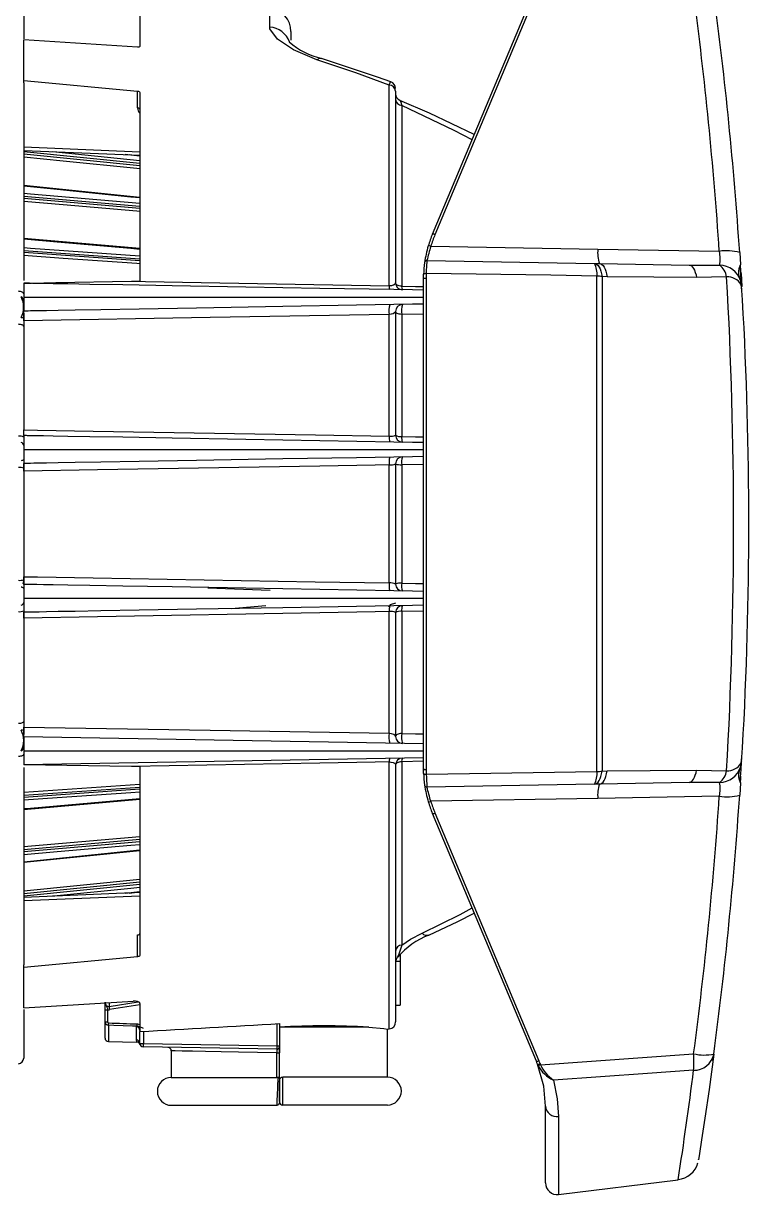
# Model space of a CAD drawing. Extents: x 6 to 134, y 1 to 99.
# Drawn here: x 105.5 to 108.6, y 42.41 to 47.44 of the extents above; entities that cross this region are included whole.
import ezdxf

# ---------------------------------------------------------------- set-up
doc = ezdxf.new("R2010")
doc.units = 0
doc.header["$MEASUREMENT"] = 0
doc.layers.add('OBJECT', color=7, linetype='CONTINUOUS')

msp = doc.modelspace()

# ---------------------------------------------------------------- linework, layer by layer
at = {"layer": 'OBJECT'}
for p, q in [((105.5031, 47.5785), (105.5031, 47.3762)), ((107.2621, 46.5369), (107.7092, 47.6027)), ((107.7196, 47.6), (107.2725, 46.5343)), ((106.0031, 47.5563), (106.0031, 47.3448)), ((106.5619, 47.4276), (106.5619, 47.5074)), ((105.5031, 47.1975), (105.5031, 47.3721)), ((105.9934, 47.3413), (105.5031, 47.3721)), ((106.6531, 47.4078), (106.6531, 47.3708)), ((105.5031, 47.1975), (105.9934, 47.1517)), ((105.5031, 47.187), (105.5031, 47.1975)), ((105.5031, 47.187), (105.5031, 46.3371)), ((107.0758, 46.314), (107.0758, 47.1779)), ((105.9934, 47.0793), (105.9934, 47.1517)), ((106.0031, 47.1452), (106.0031, 46.3343)), ((107.1031, 47.1519), (107.1031, 46.3272)), ((107.1295, 47.0905), (107.1295, 46.3127)), ((105.5031, 46.9118), (106.0031, 46.891)), ((105.5031, 46.8968), (106.0031, 46.876)), ((106.0031, 46.84), (105.5031, 46.8903)), ((105.5031, 46.8817), (106.0031, 46.8315)), ((105.6269, 46.8917), (106.0031, 46.8538)), ((106.0031, 46.8728), (105.9572, 46.8779)), ((106.0031, 46.6947), (105.5031, 46.7453)), ((106.0031, 46.6555), (105.5031, 46.6989)), ((105.5031, 46.6914), (106.0031, 46.648)), ((106.0031, 46.4743), (105.5031, 46.518)), ((106.0031, 46.4296), (105.5031, 46.4647)), ((105.5031, 46.4584), (106.0031, 46.4233)), ((107.2547, 46.4843), (107.9738, 46.4718)), ((107.9738, 46.4718), (108.4963, 46.4627)), ((108.5839, 46.4573), (108.5874, 46.4043)), ((107.2383, 46.4232), (107.9592, 46.4106)), ((107.9592, 46.4106), (107.9811, 46.4103)), ((107.9811, 46.4103), (108.3659, 46.4036)), ((108.3659, 46.4036), (108.4978, 46.4032)), ((108.5874, 46.404), (108.5874, 46.4045)), ((107.2231, 46.3435), (107.2236, 46.364)), ((107.2348, 46.368), (107.2344, 46.3479)), ((107.9697, 44.2246), (107.9697, 46.3564)), ((107.992, 46.3539), (107.992, 44.2271)), ((108.0139, 46.3537), (107.992, 46.3539)), ((108.5278, 46.3534), (108.3987, 46.3496)), ((105.5031, 46.3256), (105.5031, 46.2656)), ((105.9676, 46.3337), (106.0031, 46.3343)), ((107.2231, 44.2375), (107.2231, 46.3435)), ((107.2344, 46.3479), (107.2344, 44.2331)), ((108.591, 46.3205), (108.5882, 46.3368)), ((108.5931, 46.2948), (108.591, 46.3205)), ((108.5921, 46.3106), (108.5921, 46.3112)), ((108.5927, 46.3014), (108.5921, 46.3106)), ((108.5931, 46.311), (108.5931, 46.3116)), ((105.5031, 46.2801), (105.5031, 46.2504)), ((105.5031, 46.2656), (105.5031, 46.2056)), ((105.5031, 46.2656), (107.2231, 46.2656)), ((105.5048, 46.2536), (105.5031, 46.2537)), ((108.5931, 46.2944), (108.5931, 46.2948)), ((108.5931, 46.2948), (108.5931, 46.2944)), ((108.5931, 46.2948), (108.5931, 46.2948)), ((108.5964, 46.254), (108.5931, 46.2944)), ((108.5931, 46.2944), (108.5931, 46.2944)), ((105.5031, 46.1643), (105.5031, 46.2056)), ((107.1031, 46.2041), (107.1031, 45.6716)), ((105.5031, 46.1764), (105.5021, 46.1764)), ((105.5031, 46.1968), (105.5031, 46.1785)), ((105.5031, 46.1785), (105.5031, 46.1397)), ((105.5031, 46.1643), (105.5031, 45.6947)), ((107.0758, 45.6673), (107.0758, 46.1907)), ((107.2231, 46.1929), (107.1295, 46.1913)), ((107.1295, 46.1913), (107.1295, 45.6662)), ((105.5031, 45.67), (105.5031, 45.6947)), ((105.5031, 45.67), (105.5031, 45.61)), ((105.5031, 45.61), (105.5031, 45.55)), ((105.5031, 45.61), (107.2231, 45.61)), ((105.5031, 45.55), (105.5031, 45.5299)), ((105.5031, 45.5171), (105.5031, 45.55)), ((107.1031, 45.5484), (107.1031, 45.0316)), ((107.2231, 45.5464), (107.1295, 45.5448)), ((107.1295, 45.5448), (107.1295, 45.0351)), ((105.5031, 45.5299), (105.5031, 45.5172)), ((105.5031, 45.5171), (105.5031, 45.0629)), ((107.0758, 45.036), (107.0758, 45.544)), ((105.5031, 45.0629), (105.5031, 45.0501)), ((105.5031, 45.03), (105.5031, 45.0629)), ((105.5031, 45.0501), (105.5031, 45.03)), ((105.5031, 45.03), (105.5031, 44.97)), ((106.5631, 45.0037), (106.2957, 45.013)), ((105.5031, 44.97), (105.5031, 44.91)), ((105.5031, 44.97), (107.2231, 44.97)), ((105.5031, 44.9619), (105.5031, 44.9519)), ((105.5031, 44.9167), (105.5031, 44.8848)), ((105.5031, 44.8853), (105.5031, 44.91)), ((106.3954, 44.9256), (106.5452, 44.9386)), ((107.0758, 44.3893), (107.0758, 44.9127)), ((107.1031, 44.9084), (107.1031, 44.3759)), ((107.2231, 44.9154), (107.1295, 44.9138)), ((107.1295, 44.9138), (107.1295, 44.3887)), ((105.5031, 44.8853), (105.5031, 44.4157)), ((105.5031, 44.4403), (105.5031, 44.4015)), ((105.5021, 44.4036), (105.5031, 44.4036)), ((105.5031, 44.3744), (105.5031, 44.4157)), ((105.5031, 44.4015), (105.5031, 44.3836)), ((107.2231, 44.3444), (105.5031, 44.3744)), ((105.5031, 44.3744), (105.5031, 44.3144)), ((105.5031, 44.3296), (105.5031, 44.3144)), ((105.5031, 44.3144), (105.5031, 44.2544)), ((105.5031, 44.3144), (107.2231, 44.3144)), ((108.591, 44.2604), (108.5931, 44.2862)), ((108.5931, 44.2866), (108.5964, 44.327)), ((108.5931, 44.2866), (108.5931, 44.2862)), ((107.2231, 44.2844), (105.5031, 44.2544)), ((105.9676, 44.2463), (105.5031, 44.2544)), ((105.5031, 44.2421), (105.5031, 43.393)), ((106.0031, 44.2457), (105.9676, 44.2463)), ((106.0031, 44.2457), (106.0031, 43.4348)), ((107.0758, 43.1176), (107.0758, 44.266)), ((107.1031, 44.2528), (107.1031, 43.1475)), ((107.2231, 44.2689), (107.1295, 44.2673)), ((107.1295, 44.2673), (107.1295, 43.4784)), ((107.2236, 44.217), (107.2231, 44.2375)), ((108.5882, 44.2442), (108.591, 44.2604)), ((108.5921, 44.2704), (108.5927, 44.2796)), ((108.5921, 44.2698), (108.5921, 44.2748)), ((108.5921, 44.2698), (108.5921, 44.2704)), ((108.5931, 44.2694), (108.5931, 44.27)), ((107.2344, 44.2331), (107.2348, 44.213)), ((107.992, 44.2271), (108.0139, 44.2273)), ((108.3987, 44.2314), (108.5278, 44.2276)), ((108.5868, 44.1839), (108.5881, 44.2047)), ((108.589, 44.2026), (108.5892, 44.2047)), ((105.5031, 44.1357), (106.0031, 44.1708)), ((106.0031, 44.1567), (105.5031, 44.1216)), ((105.5031, 44.1153), (106.0031, 44.1504)), ((107.9592, 44.1703), (107.2383, 44.1578)), ((107.9811, 44.1707), (107.9592, 44.1703)), ((108.3659, 44.1774), (107.9811, 44.1707)), ((108.4978, 44.1778), (108.3659, 44.1774)), ((108.5874, 44.1771), (108.5874, 44.1767)), ((108.5874, 44.1765), (108.5874, 44.1769)), ((105.5031, 44.062), (106.0031, 44.1057)), ((107.9738, 44.1092), (107.2547, 44.0967)), ((108.4963, 44.1183), (107.9738, 44.1092)), ((107.7092, 42.9783), (107.2621, 44.0441)), ((107.2725, 44.0467), (107.7196, 42.981)), ((105.5031, 43.9028), (106.0031, 43.9461)), ((106.0031, 43.932), (105.5031, 43.8886)), ((105.5031, 43.8811), (106.0031, 43.9245)), ((105.5031, 43.8347), (106.0031, 43.8853)), ((105.5031, 43.712), (106.0031, 43.7623)), ((106.0031, 43.7485), (105.5031, 43.6983)), ((105.5031, 43.6897), (106.0031, 43.74)), ((106.0031, 43.704), (105.5031, 43.6831)), ((106.0031, 43.689), (105.5031, 43.6682)), ((105.9391, 43.7013), (106.0031, 43.7085)), ((105.9574, 43.7021), (106.0031, 43.7072)), ((105.9934, 43.4283), (105.9934, 43.522)), ((107.1231, 43.4375), (107.1231, 43.4075)), ((105.9934, 43.4283), (105.5031, 43.3825)), ((105.5031, 43.3825), (105.5031, 43.393)), ((105.5031, 43.2079), (105.5031, 43.3825)), ((107.1231, 43.4075), (107.1033, 43.4075)), ((107.111, 43.4277), (107.1098, 43.4256)), ((107.1231, 43.4075), (107.1231, 43.22)), ((105.5031, 43.2079), (105.9741, 43.2375)), ((105.8531, 43.2004), (105.8531, 43.233)), ((105.8707, 43.2143), (105.9962, 43.2343)), ((105.8707, 43.231), (105.8707, 43.2143)), ((106.0031, 43.2271), (106.0031, 43.1059)), ((105.5031, 43.2016), (105.5031, 42.9921)), ((105.8531, 43.2004), (105.8638, 43.2004)), ((105.8531, 43.1486), (105.8531, 43.2004)), ((105.8638, 43.2004), (105.8638, 43.1486)), ((106.0031, 43.2214), (105.8722, 43.2005)), ((107.1031, 43.22), (107.1231, 43.22)), ((105.8531, 43.1486), (105.8638, 43.1486)), ((105.8531, 43.078), (105.8531, 43.1486)), ((105.8679, 43.1337), (105.8679, 43.063)), ((106.5938, 43.0451), (106.5938, 43.1403)), ((106.6031, 43.1409), (106.6031, 43.1336)), ((106.6031, 43.1336), (106.6031, 43.0451)), ((105.9884, 43.0701), (105.9884, 43.1261)), ((106.0031, 43.0552), (106.0031, 43.1059)), ((106.0191, 43.1068), (106.0191, 43.0552)), ((106.9876, 43.1256), (106.6031, 43.1256)), ((107.0681, 43.1169), (107.0758, 43.1176)), ((107.0681, 42.91), (107.0681, 43.1169)), ((105.8679, 43.063), (105.989, 43.0609)), ((106.0031, 43.0552), (106.0191, 43.0552)), ((106.0039, 43.0505), (106.0037, 43.0513)), ((106.593, 43.0301), (106.0179, 43.0402)), ((106.0191, 43.0552), (106.5938, 43.0451)), ((106.5938, 43.0451), (106.6031, 43.0451)), ((106.6031, 43.0451), (106.6031, 43.0401)), ((106.6031, 43.0401), (106.6031, 43.0151)), ((106.6031, 42.9041), (106.6031, 43.0401)), ((106.1381, 43.0233), (106.1381, 42.9091)), ((106.5929, 43.0151), (106.6031, 43.0151)), ((106.5929, 42.9091), (106.5929, 43.0151)), ((107.7266, 42.9638), (108.3858, 43.0105)), ((108.469, 42.9815), (108.473, 43.0113)), ((107.7164, 42.9608), (107.7143, 42.9658)), ((107.7248, 42.9682), (107.7266, 42.9638)), ((106.1381, 42.9091), (106.5929, 42.9091)), ((106.5981, 42.9091), (106.5929, 42.9091)), ((106.598, 42.907), (106.5981, 42.9091)), ((106.6031, 42.9091), (106.5981, 42.9091)), ((106.6031, 42.9041), (106.6031, 42.8001)), ((106.6031, 42.805), (106.6031, 42.895)), ((107.0681, 42.91), (106.6181, 42.91)), ((106.1381, 42.7891), (106.5931, 42.7891)), ((106.5932, 42.7904), (106.5933, 42.7899)), ((107.0681, 42.79), (106.6181, 42.79)), ((107.7481, 42.455), (107.7481, 42.7849)), ((107.7481, 42.7361), (107.7481, 42.7849)), ((107.8042, 42.741), (107.8042, 42.4054)), ((107.8042, 42.4054), (108.3196, 42.4687))]:
    msp.add_line(p, q, dxfattribs=at)
at = {"layer": 'OBJECT', "flags": 128}
for points in [[(106.7639, 47.2872), (106.6638, 47.3291), (106.5947, 47.3756), (106.5628, 47.4199), (106.5619, 47.4276)], [(106.0031, 47.3448), (106.0026, 47.3434), (106.0009, 47.3423), (105.9984, 47.3415), (105.9953, 47.3412), (105.9934, 47.3413)], [(106.785, 47.2922), (106.7751, 47.2924), (106.7639, 47.2872)], [(107.0758, 47.1779), (106.9327, 47.2303), (106.7639, 47.2872)], [(107.0835, 47.1917), (107.0254, 47.2125), (106.785, 47.2922)], [(107.0758, 47.1779), (107.0785, 47.186), (107.0827, 47.1919), (107.0833, 47.1911)], [(105.9934, 47.1517), (105.9967, 47.1511), (105.9996, 47.1499), (106.0018, 47.1482), (106.003, 47.1463), (106.0031, 47.1452)], [(107.1215, 47.1119), (107.1245, 47.108), (107.1295, 47.0905)], [(107.4417, 46.9651), (107.2486, 47.0573), (107.1216, 47.112)], [(106.0031, 47.0743), (106.003, 47.0752), (106.0024, 47.0761), (106.0015, 47.077), (106.0003, 47.0778), (105.9988, 47.0784), (105.9972, 47.0788), (105.9953, 47.0791), (105.9934, 47.0793)], [(107.4321, 46.9422), (107.3558, 46.9832), (107.1295, 47.0905)], [(106.0031, 46.8177), (105.9905, 46.819), (105.6729, 46.8509), (105.5031, 46.868)], [(106.0031, 46.8715), (105.9642, 46.8758), (105.9391, 46.8787)], [(106.0031, 46.6924), (105.9642, 46.6964), (105.6466, 46.7285), (105.5031, 46.7431)], [(105.5031, 46.7131), (105.5326, 46.7105), (106.0031, 46.6698)], [(106.0031, 46.6339), (105.9905, 46.635), (105.6729, 46.6625), (105.5031, 46.6772)], [(106.0031, 46.4708), (105.9642, 46.4742), (105.6466, 46.502), (105.5031, 46.5146)], [(105.5031, 46.4788), (105.5326, 46.4768), (106.0031, 46.4438)], [(106.0031, 46.4092), (105.9905, 46.4101), (105.6729, 46.4324), (105.5031, 46.4443)], [(107.2383, 46.4232), (107.238, 46.4175), (107.2366, 46.4011), (107.235, 46.3755), (107.2348, 46.368)], [(107.9592, 46.4106), (107.9644, 46.4096), (107.9695, 46.4066), (107.9743, 46.4017), (107.9789, 46.3951), (107.9829, 46.3868), (107.9865, 46.3771), (107.9896, 46.366), (107.992, 46.3539)], [(107.9811, 46.4103), (107.9863, 46.4092), (107.9914, 46.4062), (107.9963, 46.4014), (108.0008, 46.3948), (108.0049, 46.3865), (108.0085, 46.3768), (108.0115, 46.3658), (108.0139, 46.3537)], [(108.3659, 46.4036), (108.371, 46.4025), (108.376, 46.3997), (108.3808, 46.3951), (108.3853, 46.3888), (108.3894, 46.381), (108.393, 46.3717), (108.3961, 46.3612), (108.3987, 46.3496)], [(108.5887, 46.3844), (108.5878, 46.398), (108.5874, 46.4045)], [(107.2236, 46.364), (107.2238, 46.3649), (107.2245, 46.3658), (107.2256, 46.3665), (107.227, 46.3672), (107.2287, 46.3677), (107.2306, 46.368), (107.2327, 46.3681), (107.2348, 46.368)], [(107.9697, 46.3564), (107.7713, 46.3595), (107.2348, 46.368)], [(108.3987, 46.3496), (108.2139, 46.3515), (108.0139, 46.3537)], [(108.5897, 46.3672), (108.589, 46.3797), (108.5887, 46.3844)], [(108.5897, 46.3672), (108.5914, 46.3396), (108.5931, 46.3116)], [(105.5031, 46.3256), (105.5032, 46.3256), (105.5036, 46.3256), (105.5048, 46.3256), (105.511, 46.3258), (105.5368, 46.3262), (105.6416, 46.328), (105.9676, 46.3337)], [(107.2231, 46.2956), (107.1765, 46.2964), (107.096, 46.2978), (106.7778, 46.3034), (106.6187, 46.3061), (106.4596, 46.3089), (106.1413, 46.3145), (105.9291, 46.3182), (105.7875, 46.3207), (105.693, 46.3223), (105.6299, 46.3234), (105.5878, 46.3241), (105.5597, 46.3246), (105.5409, 46.325), (105.5284, 46.3252), (105.52, 46.3253), (105.5144, 46.3254), (105.5107, 46.3255), (105.5082, 46.3255), (105.5065, 46.3256), (105.5054, 46.3256), (105.5047, 46.3256), (105.5042, 46.3256), (105.5038, 46.3256), (105.5036, 46.3256), (105.5034, 46.3256), (105.5033, 46.3256), (105.5033, 46.3256), (105.5032, 46.3256), (105.5032, 46.3256), (105.5032, 46.3256), (105.5031, 46.3256), (105.5031, 46.3256), (105.5031, 46.3256), (105.5031, 46.3256)], [(105.9676, 46.3337), (106.0273, 46.3327), (106.2663, 46.3284), (107.0758, 46.314)], [(107.1031, 46.3272), (107.101, 46.322), (107.0947, 46.3176), (107.0887, 46.3155), (107.0857, 46.3149), (107.0787, 46.3141), (107.0758, 46.314)], [(107.1295, 46.3127), (107.1242, 46.3133), (107.1192, 46.3143), (107.1146, 46.3157), (107.1107, 46.3175), (107.1075, 46.3197), (107.1051, 46.322), (107.1036, 46.3246), (107.1031, 46.3272)], [(107.1295, 46.3127), (107.189, 46.3117), (107.2231, 46.311)], [(107.2231, 46.3435), (107.2234, 46.3444), (107.224, 46.3453), (107.2251, 46.3461), (107.2265, 46.3468), (107.2282, 46.3473), (107.2302, 46.3477), (107.2322, 46.3479), (107.2344, 46.3479)], [(105.5031, 46.2801), (105.5027, 46.282), (105.5015, 46.2839), (105.4995, 46.2856), (105.4969, 46.2872), (105.4936, 46.2885), (105.4898, 46.2896), (105.4856, 46.2903), (105.4812, 46.2908)], [(107.2231, 46.2356), (107.1763, 46.2348), (107.0961, 46.2334), (106.9352, 46.2306), (106.6176, 46.2251), (106.2469, 46.2186), (105.9995, 46.2143), (105.8345, 46.2114), (105.7243, 46.2095), (105.6508, 46.2082), (105.6018, 46.2073), (105.569, 46.2068), (105.5471, 46.2064), (105.5325, 46.2061), (105.5228, 46.206), (105.5163, 46.2058), (105.5119, 46.2058), (105.509, 46.2057), (105.5071, 46.2057), (105.5058, 46.2057), (105.5049, 46.2056), (105.5043, 46.2056), (105.5039, 46.2056), (105.5037, 46.2056), (105.5035, 46.2056), (105.5034, 46.2056), (105.5033, 46.2056), (105.5032, 46.2056), (105.5032, 46.2056), (105.5032, 46.2056), (105.5031, 46.2056), (105.5031, 46.2056), (105.5031, 46.2056), (105.5031, 46.2056)], [(107.1031, 46.2041), (107.1025, 46.2015), (107.0989, 46.1975), (107.0928, 46.1943), (107.085, 46.192), (107.0841, 46.1918), (107.0758, 46.1907)], [(107.1295, 46.1913), (107.1242, 46.1918), (107.1192, 46.1927), (107.1146, 46.194), (107.1107, 46.1956), (107.1075, 46.1974), (107.1051, 46.1995), (107.1036, 46.2018), (107.1031, 46.2041)], [(107.0758, 46.1907), (106.3059, 46.1778), (105.5031, 46.1643)], [(105.5031, 46.1397), (105.5027, 46.1414), (105.5015, 46.143), (105.4995, 46.1445), (105.4969, 46.1458), (105.4936, 46.147), (105.4898, 46.1479), (105.4856, 46.1485), (105.4812, 46.1489)], [(105.5031, 45.6947), (105.5629, 45.6937), (105.802, 45.6895), (106.7583, 45.6728), (107.0758, 45.6673)], [(107.2231, 45.64), (107.1765, 45.6408), (107.096, 45.6422), (106.7778, 45.6477), (106.6187, 45.6505), (106.4596, 45.6533), (106.1413, 45.6589), (105.9291, 45.6626), (105.7875, 45.665), (105.693, 45.6667), (105.6299, 45.6678), (105.5878, 45.6685), (105.5597, 45.669), (105.5409, 45.6693), (105.5284, 45.6696), (105.52, 45.6697), (105.5144, 45.6698), (105.5107, 45.6699), (105.5082, 45.6699), (105.5065, 45.6699), (105.5054, 45.67), (105.5047, 45.67), (105.5042, 45.67), (105.5038, 45.67), (105.5036, 45.67), (105.5034, 45.67), (105.5033, 45.67), (105.5033, 45.67), (105.5032, 45.67), (105.5032, 45.67), (105.5032, 45.67), (105.5031, 45.67), (105.5031, 45.67), (105.5031, 45.67), (105.5031, 45.67)], [(107.1295, 45.6662), (107.189, 45.6652), (107.2231, 45.6646)], [(105.5031, 45.5681), (105.503, 45.5672), (105.5024, 45.5662), (105.5015, 45.5653), (105.5002, 45.5644), (105.4986, 45.5636), (105.4967, 45.5629), (105.4946, 45.5622), (105.4922, 45.5616)], [(107.2231, 45.58), (107.1763, 45.5792), (107.0961, 45.5778), (106.9352, 45.575), (106.6176, 45.5695), (106.2469, 45.563), (105.9995, 45.5587), (105.8345, 45.5558), (105.7243, 45.5539), (105.6508, 45.5526), (105.6018, 45.5517), (105.569, 45.5511), (105.5471, 45.5508), (105.5325, 45.5505), (105.5228, 45.5503), (105.5163, 45.5502), (105.5119, 45.5502), (105.509, 45.5501), (105.5071, 45.5501), (105.5058, 45.55), (105.5049, 45.55), (105.5043, 45.55), (105.5039, 45.55), (105.5037, 45.55), (105.5035, 45.55), (105.5034, 45.55), (105.5033, 45.55), (105.5032, 45.55), (105.5032, 45.55), (105.5032, 45.55), (105.5031, 45.55), (105.5031, 45.55), (105.5031, 45.55), (105.5031, 45.55)], [(107.0758, 45.544), (107.016, 45.543), (106.777, 45.5389), (105.821, 45.5225), (105.5031, 45.5171)], [(105.5031, 45.0629), (105.5629, 45.0619), (105.8019, 45.0578), (106.7579, 45.0414), (107.0758, 45.036)], [(105.5031, 45.0119), (105.503, 45.0128), (105.5024, 45.0138), (105.5015, 45.0147), (105.5002, 45.0156), (105.4986, 45.0164), (105.4967, 45.0171), (105.4946, 45.0178), (105.4922, 45.0184)], [(107.2231, 45), (107.1765, 45.0008), (107.096, 45.0022), (106.7778, 45.0077), (106.6187, 45.0105), (106.4596, 45.0133), (106.1413, 45.0189), (105.9291, 45.0226), (105.7875, 45.025), (105.693, 45.0267), (105.6299, 45.0278), (105.5878, 45.0285), (105.5597, 45.029), (105.5409, 45.0293), (105.5284, 45.0296), (105.52, 45.0297), (105.5144, 45.0298), (105.5107, 45.0299), (105.5082, 45.0299), (105.5065, 45.0299), (105.5054, 45.03), (105.5047, 45.03), (105.5042, 45.03), (105.5038, 45.03), (105.5036, 45.03), (105.5034, 45.03), (105.5033, 45.03), (105.5033, 45.03), (105.5032, 45.03), (105.5032, 45.03), (105.5032, 45.03), (105.5031, 45.03), (105.5031, 45.03), (105.5031, 45.03), (105.5031, 45.03)], [(107.1295, 45.0351), (107.189, 45.0341), (107.2231, 45.0336)], [(107.2231, 44.94), (107.1763, 44.9392), (107.0961, 44.9378), (106.9352, 44.935), (106.6176, 44.9295), (106.2469, 44.923), (105.9995, 44.9187), (105.8345, 44.9158), (105.7243, 44.9139), (105.6508, 44.9126), (105.6018, 44.9117), (105.569, 44.9111), (105.5471, 44.9108), (105.5325, 44.9105), (105.5228, 44.9103), (105.5163, 44.9102), (105.5119, 44.9102), (105.509, 44.9101), (105.5071, 44.9101), (105.5058, 44.91), (105.5049, 44.91), (105.5043, 44.91), (105.5039, 44.91), (105.5037, 44.91), (105.5035, 44.91), (105.5034, 44.91), (105.5033, 44.91), (105.5032, 44.91), (105.5032, 44.91), (105.5032, 44.91), (105.5031, 44.91), (105.5031, 44.91), (105.5031, 44.91), (105.5031, 44.91)], [(107.1031, 44.949), (107.08, 44.9417), (107.0728, 44.9319)], [(107.0758, 44.9127), (107.016, 44.9116), (106.7769, 44.9075), (105.8205, 44.8908), (105.5031, 44.8853)], [(105.5031, 44.4403), (105.5027, 44.4386), (105.5015, 44.437), (105.4995, 44.4355), (105.4969, 44.4342), (105.4936, 44.433), (105.4898, 44.4321), (105.4856, 44.4315), (105.4812, 44.4311)], [(105.5031, 44.4157), (106.3059, 44.4022), (107.0758, 44.3893)], [(107.1031, 44.3759), (107.1011, 44.3806), (107.0952, 44.3847), (107.0864, 44.3877), (107.0788, 44.389), (107.0766, 44.3892), (107.0758, 44.3893)], [(107.1295, 44.3887), (107.1242, 44.3882), (107.1192, 44.3873), (107.1146, 44.386), (107.1107, 44.3844), (107.1075, 44.3826), (107.1051, 44.3805), (107.1036, 44.3782), (107.1031, 44.3759)], [(107.1295, 44.3887), (107.1889, 44.3877), (107.2231, 44.3871)], [(105.5031, 44.2999), (105.5027, 44.298), (105.5015, 44.2961), (105.4995, 44.2944), (105.4969, 44.2928), (105.4936, 44.2915), (105.4898, 44.2904), (105.4856, 44.2897), (105.4812, 44.2892)], [(107.0758, 44.266), (107.016, 44.2649), (106.777, 44.2606), (105.9676, 44.2463)], [(107.0758, 44.266), (107.0835, 44.2654), (107.0847, 44.2653), (107.0924, 44.2634), (107.0984, 44.2604), (107.1023, 44.2563), (107.1031, 44.2528)], [(107.1295, 44.2673), (107.1242, 44.2667), (107.1192, 44.2657), (107.1146, 44.2643), (107.1107, 44.2625), (107.1075, 44.2603), (107.1051, 44.258), (107.1036, 44.2554), (107.1031, 44.2528)], [(107.2231, 44.2375), (107.2234, 44.2366), (107.224, 44.2357), (107.2251, 44.2349), (107.2265, 44.2342), (107.2282, 44.2337), (107.2302, 44.2333), (107.2322, 44.2331), (107.2344, 44.2331)], [(107.2236, 44.217), (107.2238, 44.2161), (107.2245, 44.2152), (107.2256, 44.2145), (107.227, 44.2138), (107.2287, 44.2133), (107.2306, 44.213), (107.2327, 44.2129), (107.2348, 44.213)], [(107.2348, 44.213), (107.4215, 44.216), (107.9697, 44.2246)], [(107.9592, 44.1703), (107.9644, 44.1714), (107.9695, 44.1744), (107.9743, 44.1793), (107.9789, 44.1859), (107.9829, 44.1942), (107.9865, 44.2039), (107.9896, 44.215), (107.992, 44.2271)], [(107.9811, 44.1707), (107.9863, 44.1718), (107.9914, 44.1748), (107.9963, 44.1796), (108.0008, 44.1862), (108.0049, 44.1945), (108.0085, 44.2042), (108.0115, 44.2152), (108.0139, 44.2273)], [(108.0139, 44.2273), (108.1989, 44.2293), (108.3987, 44.2314)], [(108.3659, 44.1774), (108.371, 44.1785), (108.376, 44.1813), (108.3808, 44.1859), (108.3853, 44.1922), (108.3894, 44.2), (108.393, 44.2093), (108.3961, 44.2198), (108.3987, 44.2314)], [(106.0031, 44.1362), (105.9642, 44.1335), (105.6466, 44.1112), (105.5031, 44.1012)], [(108.5874, 44.1767), (108.5874, 44.1763), (108.5839, 44.1237)], [(105.5031, 44.0654), (105.5326, 44.068), (106.0031, 44.1092)], [(106.0031, 43.9102), (105.9642, 43.9069), (105.6466, 43.8793), (105.5031, 43.8669)], [(105.5031, 43.8369), (105.5326, 43.8399), (106.0031, 43.8875)], [(106.0031, 43.7262), (105.9642, 43.7222), (105.6466, 43.6903), (105.6269, 43.6883)], [(107.2174, 43.5296), (107.3817, 43.6099), (107.4322, 43.6387)], [(107.2462, 43.5216), (107.3706, 43.5794), (107.4417, 43.6158)], [(107.1295, 43.4784), (107.1679, 43.5035), (107.2174, 43.5296)], [(105.9934, 43.522), (105.9968, 43.5227), (105.9997, 43.5241), (106.0018, 43.5258), (106.003, 43.5278), (106.0031, 43.5288)], [(106.0031, 43.4348), (106.0026, 43.4328), (106.0009, 43.431), (105.9984, 43.4295), (105.9953, 43.4286), (105.9934, 43.4283)], [(107.1295, 43.4784), (107.1179, 43.4399), (107.111, 43.4277)], [(105.8535, 43.2299), (105.8539, 43.2267), (105.8558, 43.2211), (105.8614, 43.211), (105.8631, 43.2054), (105.8638, 43.2004)], [(106.0031, 43.2271), (106.0026, 43.2293), (105.9991, 43.233), (105.9926, 43.2359), (105.984, 43.2374), (105.9741, 43.2375)], [(105.9914, 43.1293), (105.9714, 43.13), (105.8916, 43.1328), (105.8679, 43.1337)], [(105.9884, 43.1261), (105.9902, 43.1286), (105.9914, 43.1293)], [(105.9922, 43.139), (106.0015, 43.1371), (106.0031, 43.1361)], [(106.9876, 43.1256), (107.0523, 43.1189), (107.0681, 43.1169)], [(105.9891, 43.064), (105.9892, 43.0631), (105.9884, 43.0701)], [(106.5929, 43.0151), (106.5088, 43.0166), (106.4279, 43.0181), (106.3527, 43.0195), (106.2859, 43.0207), (106.2295, 43.0217), (106.1856, 43.0225), (106.1554, 43.023), (106.1401, 43.0233), (106.1381, 43.0233)], [(108.4728, 43.0095), (108.4519, 42.8572), (108.434, 42.7336), (108.42, 42.641), (108.4106, 42.5811), (108.4063, 42.5539), (108.4066, 42.5555)], [(107.7481, 42.7849), (107.7407, 42.8709), (107.7143, 42.9658)], [(108.3858, 42.9397), (108.1877, 42.9258), (107.7823, 42.8976)], [(106.5933, 42.7899), (106.5933, 42.7898), (106.5935, 42.7934), (106.5938, 42.8006), (106.5944, 42.8148), (106.5949, 42.828), (106.5955, 42.8428), (106.5961, 42.8573), (106.5966, 42.8708), (106.597, 42.8827), (106.5974, 42.8925), (106.5977, 42.9), (106.5979, 42.9052), (106.598, 42.907)], [(107.7823, 42.8976), (107.7991, 42.8169), (107.8042, 42.741)]]:
    msp.add_lwpolyline(points, dxfattribs=at)
at = {"layer": 'OBJECT'}
for centre, radius, start, end in [((91.2583, 45.3026), 17.277, 3.85006, 7.54267), ((91.2461, 45.2905), 17.377, 3.85006, 7.54267), ((106.5531, 47.4078), 0.1, 0, 85), ((106.5544, 47.3284), 0.0995, 20.7474, 85.7092), ((106.8593, 47.6135), 0.3294, 229.4418, 257.0601), ((107.0754, 47.1501), 0.0278, 3.8454, 89.1891), ((107.0731, 47.1636), 0.03, 359.9964, 69.8532), ((107.1331, 47.1403), 0.03, 180.004, 247.9646), ((107.1305, 47.1179), 0.0274, 184.1905, 267.8891), ((106.0216, 47.0779), 0.0282, 177.254, 229.1041), ((107.7231, 46.3435), 0.5, 157.24, 163.4428), ((107.7244, 46.3447), 0.49, 157.24, 163.4428), ((107.2629, 46.5185), 0.0185, 58.7496, 92.6706), ((107.7231, 46.3435), 0.5, 163.4427, 171.8176), ((108.2135, 46.1947), 1.0016, 163.1907, 166.8102), ((107.2464, 46.4665), 0.0197, 65.2302, 97.5056), ((108.1015, 46.4558), 0.1287, 172.8448, 200.7059), ((108.5286, 46.2731), 0.1923, 73.2932, 99.6751), ((108.358, 46.4295), 0.1423, 349.367, 13.4808), ((107.7228, 46.3435), 0.4996, 171.8156, 177.657), ((107.2381, 46.4132), 0.01, 89, 171.8176), ((107.8774, 46.3668), 0.0928, 353.5799, 28.2127), ((108.4469, 46.3387), 0.0822, 10.3251, 51.7461), ((108.4946, 46.3041), 0.0992, 19.2738, 88.1437), ((108.6467, 46.3713), 0.0679, 150.9125, 210.5024), ((108.653, 46.3705), 0.0742, 153.803, 207.6982), ((91.2004, 45.2799), 17.4223, 3.39365, 3.69565), ((107.9584, 46.1543), 0.2024, 80.4548, 86.8214), ((89.6377, 45.2905), 18.92, 356.77944, 3.22056), ((108.5269, 46.2745), 0.0789, 35.6842, 89.3628), ((107.1121, 46.3107), 0.0365, 174.7893, 200.1874), ((107.1331, 46.3272), 0.03, 180, 269), ((107.1554, 46.3099), 0.026, 173.6375, 209.1212), ((108.5923, 46.3121), 0.000967, 260.4959, 328.1361), ((108.5923, 46.3116), 0.000986, 260.1657, 327.3401), ((108.5929, 46.3025), 0.00107, 260.6837, 320.7786), ((105.4058, 46.2221), 0.0971, 332.7426, 27.2574), ((105.4843, 46.2494), 0.0189, 2.9322, 65.3074), ((91.2461, 45.2905), 17.377, 356.82155, 3.17845), ((107.1892, 46.2064), 0.1145, 166.4958, 187.8558), ((107.1331, 46.2041), 0.03, 91, 180), ((107.2135, 46.2067), 0.0854, 161.2818, 190.3295), ((105.4939, 46.223), 0.0454, 267.7629, 281.6857), ((105.486, 45.6319), 0.0358, 61.4077, 97.7848), ((107.1452, 45.6607), 0.0698, 174.5445, 195.0926), ((107.082, 45.7173), 0.0504, 262.8238, 294.7566), ((107.1331, 45.6716), 0.03, 180, 269), ((107.1237, 45.7057), 0.0399, 238.905, 278.3077), ((107.1797, 45.6601), 0.0506, 172.9938, 201.4694), ((105.489, 45.6257), 0.0144, 9.5672, 77.2101), ((107.174, 45.5547), 0.0988, 166.6507, 186.2038), ((107.0805, 45.6011), 0.0573, 265.2181, 293.2423), ((107.1331, 45.5484), 0.03, 91, 180), ((107.1236, 45.5997), 0.0552, 248.2909, 276.1629), ((107.2016, 45.5551), 0.0728, 161.2778, 188.0671), ((105.4862, 45.4803), 0.0524, 71.1011, 95.4364), ((105.4862, 45.0997), 0.0524, 264.563, 288.8992), ((107.174, 45.0253), 0.0988, 173.7962, 193.3493), ((107.0795, 44.9724), 0.0637, 68.1885, 93.3511), ((107.1236, 44.9803), 0.0552, 83.8372, 111.7087), ((107.1331, 45.0316), 0.03, 180, 269), ((107.2016, 45.0249), 0.0728, 171.9329, 198.7222), ((105.489, 44.9543), 0.0144, 282.7903, 350.4325), ((105.486, 44.9481), 0.0358, 262.2153, 298.5928), ((107.1452, 44.9193), 0.0698, 164.9075, 185.4554), ((107.0837, 44.8733), 0.0402, 61.0551, 101.3643), ((107.1331, 44.9084), 0.03, 91, 180), ((107.1237, 44.8743), 0.0399, 81.6928, 121.0948), ((107.1797, 44.9199), 0.0506, 158.5305, 187.0063), ((105.4093, 44.3579), 0.094, 331.7599, 28.2401), ((105.4939, 44.357), 0.0454, 78.3139, 92.2383), ((107.1892, 44.3736), 0.1145, 172.1442, 193.5042), ((107.2135, 44.3733), 0.0854, 169.6705, 198.7183), ((107.1331, 44.3759), 0.03, 180, 269), ((105.4843, 44.3306), 0.0189, 294.6924, 357.0677), ((107.1121, 44.2693), 0.0365, 159.8127, 185.2107), ((107.1331, 44.2528), 0.03, 91, 180), ((107.1554, 44.2701), 0.0261, 150.8794, 186.362), ((108.4946, 44.2769), 0.0992, 271.8564, 340.7261), ((108.5269, 44.3065), 0.0789, 270.637, 324.3159), ((108.6477, 44.2106), 0.0695, 150.3235, 208.1753), ((108.6476, 44.2097), 0.0686, 149.8481, 208.7369), ((93.7521, 45.1451), 14.8658, 356.37333, 356.62469), ((108.5923, 44.2694), 0.000986, 32.6673, 99.8357), ((108.5923, 44.2689), 0.000967, 31.8705, 99.4974), ((108.5929, 44.2785), 0.00107, 39.2151, 99.3198), ((107.7231, 44.2375), 0.5, 182.3448, 188.1826), ((112.7422, 44.5376), 5.517, 183.3731, 183.9479), ((107.8774, 44.2142), 0.0928, 331.7874, 6.4199), ((107.9584, 44.4266), 0.2023, 273.1774, 279.5464), ((108.4469, 44.2423), 0.0822, 308.2539, 349.675), ((95.5439, 45.0157), 13.0705, 356.31886, 356.43314), ((107.2381, 44.1678), 0.01, 188.1824, 271), ((107.7245, 44.2378), 0.5013, 188.1937, 196.546), ((85.7771, 38.3747), 22.2267, 14.91803, 15.08111), ((108.1015, 44.1252), 0.1287, 159.2941, 187.1552), ((108.3678, 44.1513), 0.1326, 345.6273, 11.5249), ((107.2464, 44.1145), 0.0197, 262.4951, 294.7687), ((107.7231, 44.2375), 0.5, 196.5572, 202.76), ((107.7244, 44.2363), 0.49, 196.5572, 202.76), ((91.2583, 45.2784), 17.277, 352.45733, 356.14994), ((91.2461, 45.2905), 17.377, 352.45733, 356.14994), ((108.5286, 44.3079), 0.1923, 260.325, 286.7069), ((107.2629, 44.0625), 0.0185, 267.3279, 301.2513), ((107.2382, 43.5486), 0.0282, 222.4512, 286.5668), ((107.3657, 43.2118), 0.3317, 111.0225, 139.7202), ((107.1306, 43.4509), 0.0275, 92.2886, 175.9861), ((107.1331, 43.404), 0.03, 137.3786, 179.9677), ((105.98, 43.2197), 0.1095, 182.81, 190.0819), ((105.8681, 43.1487), 0.015, 180.2918, 268.9777), ((105.869, 43.1485), 0.00517, 179.0593, 267.121), ((105.8063, 43.1439), 0.0624, 350.5915, 359.5174), ((105.9302, 43.1395), 0.062, 350.5622, 359.5572), ((105.9674, 43.0252), 0.1069, 61.0437, 77.0427), ((106.7953, 39.5235), 3.6072, 86.9456, 93.0544), ((107.0731, 43.1475), 0.03, 275, 0), ((105.8681, 43.078), 0.015, 180, 269), ((105.9884, 43.1113), 0.0148, 0.8587, 89.8729), ((105.9882, 43.0551), 0.015, 0.118, 89.1219), ((105.99, 43.0462), 0.0145, 20.2654, 93.8339), ((106.0181, 43.0552), 0.015, 180, 269), ((105.9616, 43.0524), 0.0576, 347.7002, 2.7264), ((106.1231, 43.0233), 0.015, 0.0862, 89), ((106.84, 43.0219), 0.2472, 178.0894, 181.5654), ((106.5931, 43.0401), 0.01, 269, 0), ((105.4781, 42.9921), 0.025, 277, 0), ((107.7101, 42.9967), 0.0185, 267.3279, 301.2508), ((107.2481, 42.7849), 0.5, 21.2102, 22.76), ((107.2494, 42.7836), 0.51, 21.2102, 22.76), ((108.4317, 43.2096), 0.2042, 257.0306, 281.6113), ((107.8843, 42.9751), 0.5028, 355.961, 4.039), ((108.3868, 43.0276), 0.0879, 269.3784, 348.1341), ((107.7155, 42.9844), 0.0187, 266.0973, 299.6401), ((107.7161, 42.9809), 0.02, 270.8906, 301.8499), ((107.8443, 43.0283), 0.1447, 207.7932, 244.5916), ((107.8749, 43.0319), 0.1631, 204.6575, 235.4036), ((90.0596, 45.2817), 18.4752, 351.24333, 352.71734), ((106.1381, 42.8491), 0.06, 90, 270), ((106.5982, 42.9041), 0.00497, 359.6083, 90.3833), ((106.6181, 42.895), 0.015, 90.0012, 180.0011), ((103.876, 42.85), 2.7428, 358.7465, 1.2535), ((107.0681, 42.85), 0.06, 270, 90), ((106.5926, 42.7999), 0.0105, 273.4974, 0.6716), ((106.6181, 42.805), 0.015, 180, 270), ((107.7961, 42.7885), 0.0481, 184.2985, 279.6641), ((108.3099, 42.5665), 0.0971, 275.5732, 345.3618), ((107.7981, 42.455), 0.05, 180, 277)]:
    msp.add_arc(centre, radius, start, end, dxfattribs=at)
for centre, major_axis, ratio, start_param, end_param in [((105.4881, 45.0454), (0, 0.025), 0.6, 4.158367, 4.712389), ((105.8681, 43.2323), (-0.002, 0.0181), 0.822743, 1.439441, 3.181279), ((105.8671, 43.2323), (-0.0053, 0.0318), 0.929595, 2.851712, 3.134424), ((123.9966, 45.25), (37.5393, 0), 0.064085, 4.208421, 4.212173), ((89.2919, 45.29), (30.3646, 0), 0.08615, 5.295177, 5.319034), ((106.5931, 43.0451), (0.0002, 0.015), 0.044174, 3.141335, 4.713288)]:
    msp.add_ellipse(centre, major_axis=major_axis, ratio=ratio, start_param=start_param, end_param=end_param, dxfattribs=at)

doc.saveas('drawing.dxf')
